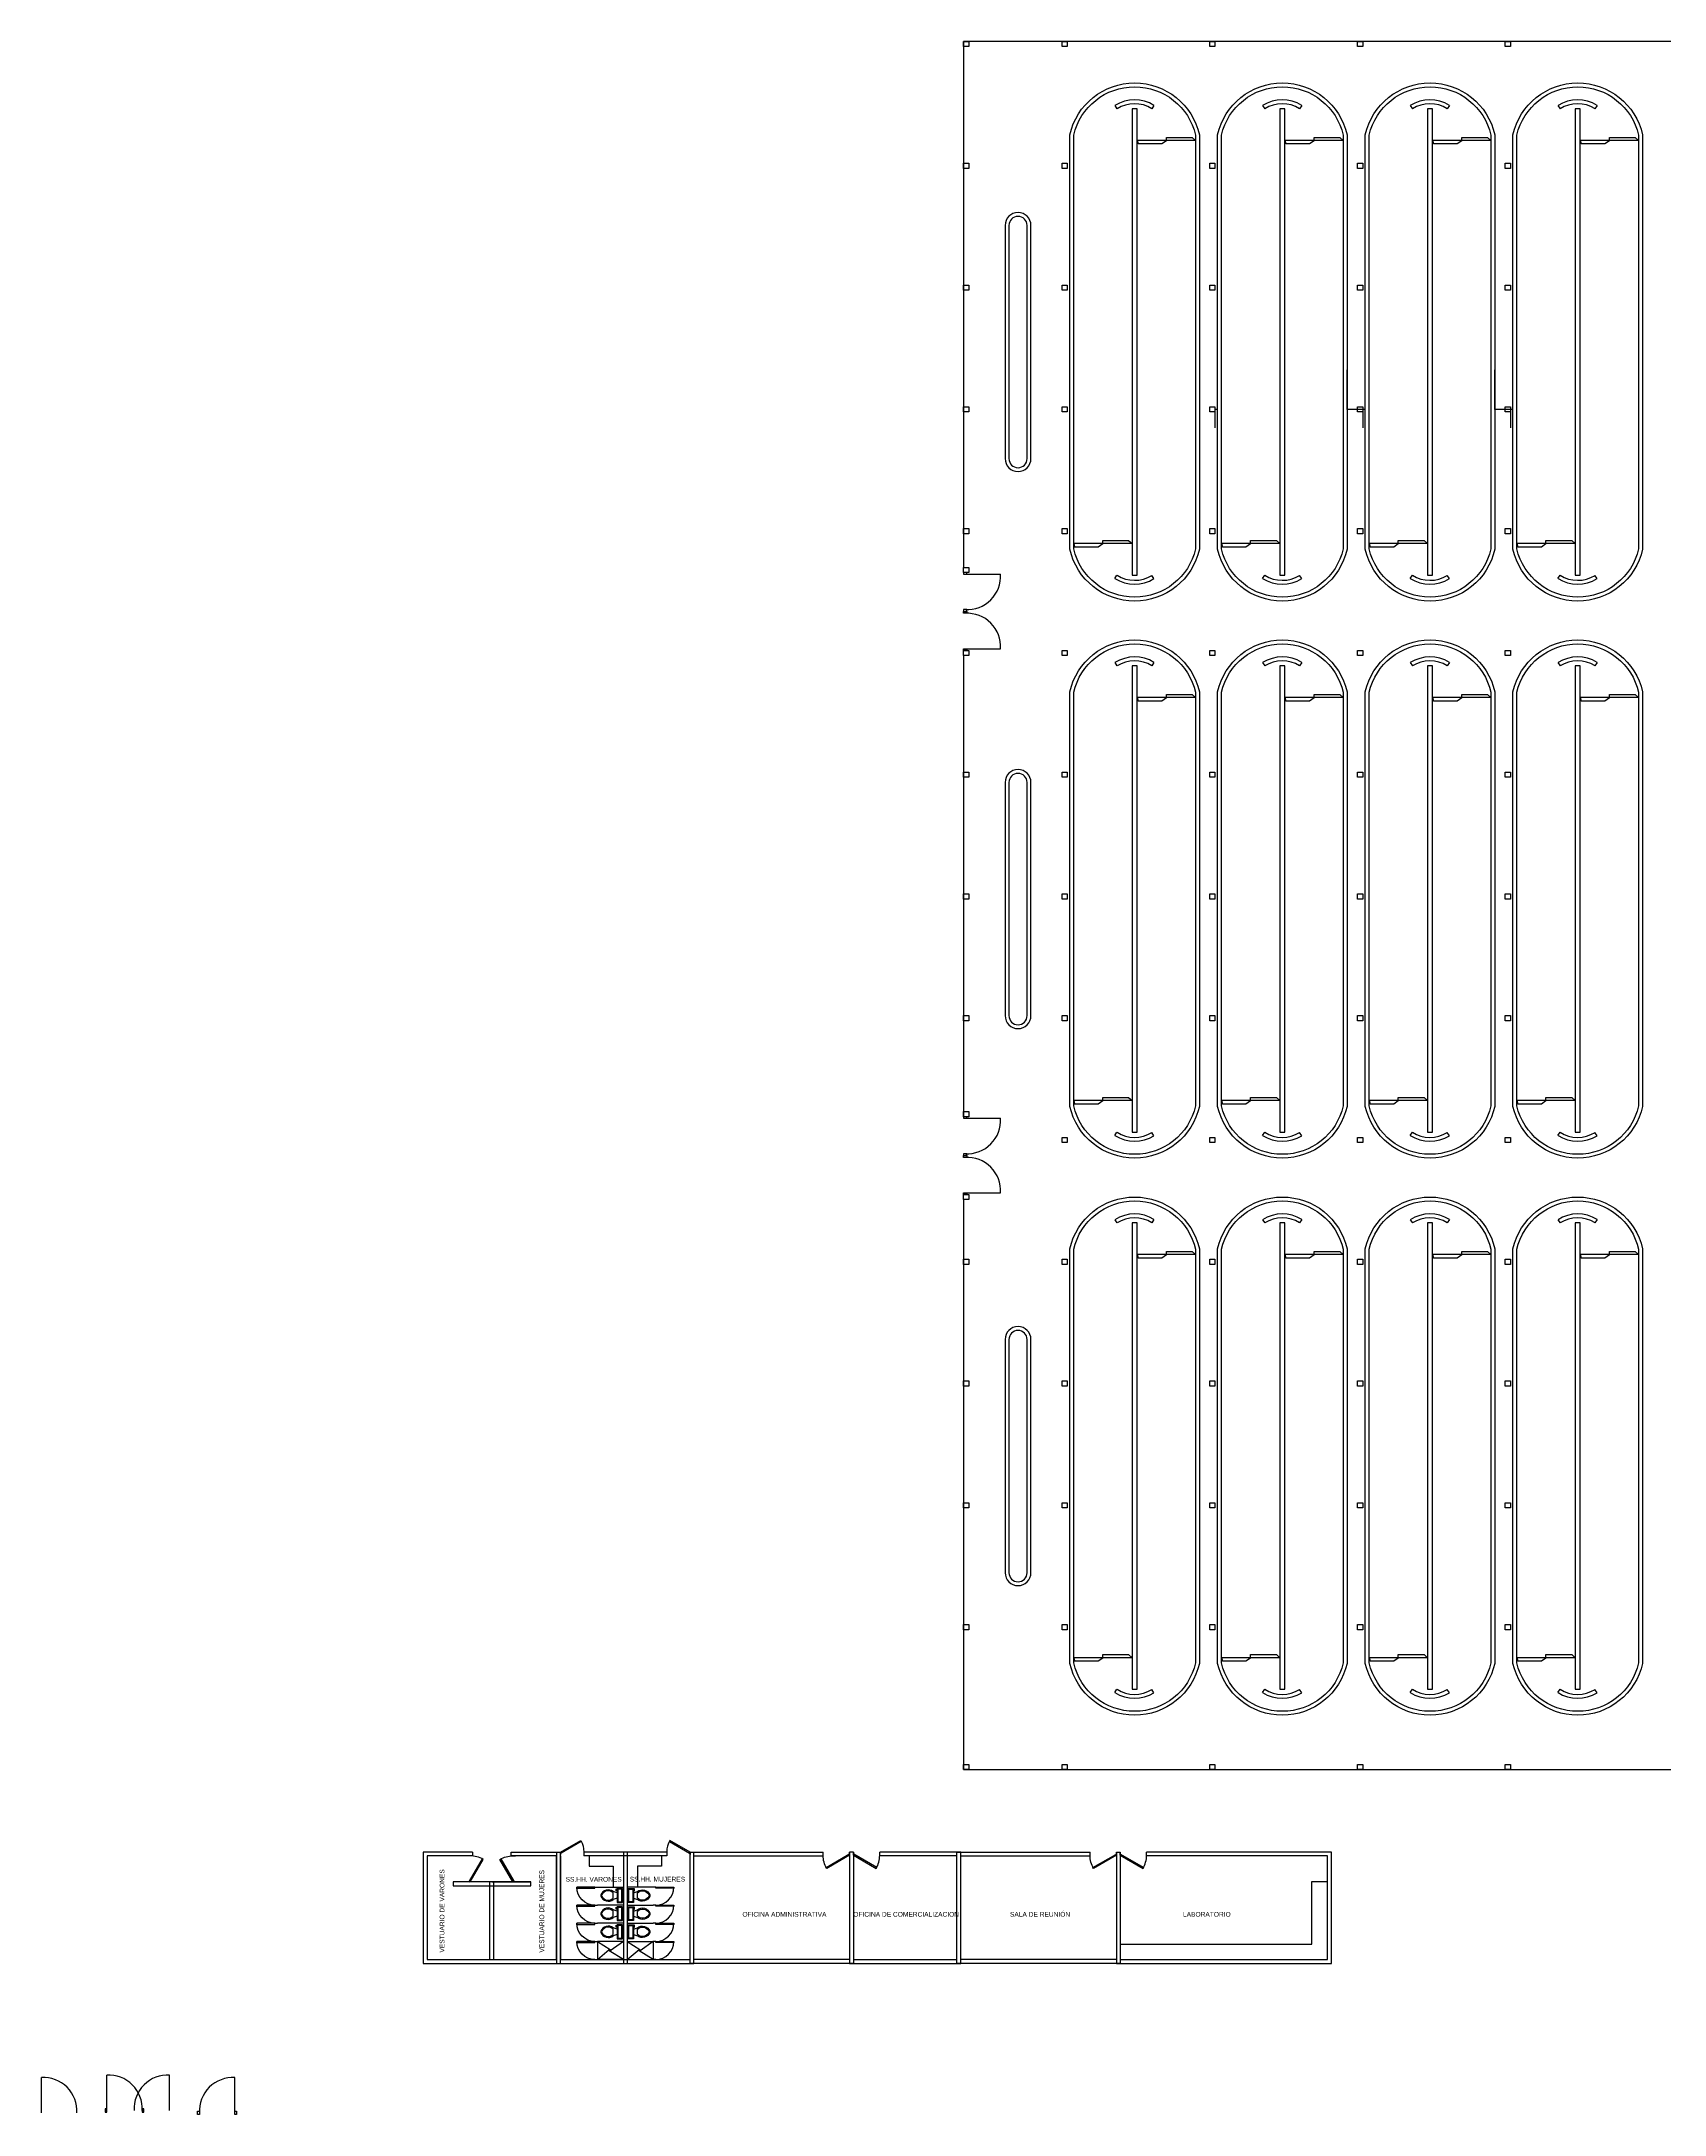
# Model space of a CAD drawing. Header units: metres. Extents: x 717911 to 838331, y 8495011 to 8501478.
# Drawn here: x 837672.6 to 837735.2, y 8496212.2 to 8496292.2 of the extents above; entities that cross this region are included whole.
import ezdxf

# ---------------------------------------------------------------- set-up
doc = ezdxf.new("R2010")
doc.units = ezdxf.units.M
doc.layers.add('ROTULO', color=4, linetype='Continuous')
doc.styles.add('ARIAL', font='arial.ttf')

# ---------------------------------------------------------------- blocks, each defined once
blk = doc.blocks.new('*U1265')
for p, q in [((-8, 4), (-14, 6)), ((-14, -4), (-14, 4)), ((-9.5, 7), (-9.5, 10)), ((-9.5, 10), (-8.5, 10)), ((-8, 7), (-9.5, 7)), ((-8.5, 10), (-8.5, 8)), ((-8.5, 8), (-8, 8)), ((-8, -4), (-14, -6)), ((-6, -9.5), (-2, -9.5))]:
    blk.add_line(p, q)
blk.add_lwpolyline([(-8, -10.5), (0, -10.5), (0, 10.5), (-8, 10.5)], close=True)
for points in [[(-7, 8.5), (-7, -8.5)], [(-2, 9.5), (-6, 9.5)], [(-1, -8.5), (-1, 8.5)]]:
    blk.add_lwpolyline(points)
for centre, radius, start, end in [((-29, -0.1), 4, 164.9681, 195.247), ((-21.6, -3.6), 12.2, 51.5766, 158.079), ((-27.9, -0.1), 4, 155.8394, 204.3757), ((-21.8, -4.2), 11.3, 46.4753, 149.0544), ((-6.1, 8.6), 0.884, 81.9774, 188.2376), ((-1.9, 8.6), 0.884, 351.9774, 98.2376), ((-21.6, 3.5), 12.2, 202.136, 308.6382), ((-21.8, 4.2), 11.3, 211.1605, 313.7396), ((-6.1, -8.6), 0.884, 171.9774, 278.2376), ((-1.9, -8.6), 0.884, 261.9774, 8.2376)]:
    blk.add_arc(centre, radius, start, end)
blk = doc.blocks.new('*U1266')
for p, q in [((0, 0), (0, -100)), ((700, 0), (700, -100))]:
    blk.add_line(p, q)
blk.add_lwpolyline([(0, 0), (0, 700), (43.75, 700), (43.75, 0)], close=True)
blk.add_arc((0, 0), 700, 0, 90)
blk = doc.blocks.new('*U1268')
for p, q in [((0, 0), (0, 100)), ((900, 0), (900, 100))]:
    blk.add_line(p, q)
blk.add_lwpolyline([(0, 0), (779, -450), (801, -412), (22, 38)], close=True)
blk.add_arc((0, 0), 900, 330, 0)
blk = doc.blocks.new('*U1269')
for p, q in [((0, 0), (0, 100)), ((1000, 0), (1000, 100))]:
    blk.add_line(p, q)
blk.add_lwpolyline([(0, 0), (866, -500), (888, -462), (22, 38)], close=True)
blk.add_arc((0, 0), 1000, 330, 0)
blk = doc.blocks.new('*U1270')
for p, q in [((0, 0), (0, 5)), ((40, 0), (40, 5))]:
    blk.add_line(p, q)
blk.add_lwpolyline([(0, 0), (34.6, -20), (35.5, -18.5), (0.9, 1.5)], close=True)
blk.add_arc((0, 0), 40, 330, 0)

msp = doc.modelspace()

# ---------------------------------------------------------------- linework, layer by layer
for p, q in [((837689.208, 8496222.338), (837687.308, 8496222.338)), ((837687.308, 8496222.338), (837687.308, 8496218.038)), ((837689.208, 8496222.188), (837687.458, 8496222.188)), ((837687.458, 8496222.188), (837687.458, 8496218.188)), ((837692.458, 8496222.338), (837692.458, 8496218.038)), ((837692.458, 8496218.188), (837692.458, 8496222.188)), ((837692.608, 8496218.038), (837692.608, 8496222.338)), ((837692.608, 8496222.188), (837692.608, 8496218.188)), ((837696.708, 8496222.338), (837693.508, 8496222.338)), ((837696.708, 8496222.188), (837693.508, 8496222.188)), ((837697.608, 8496218.038), (837697.608, 8496222.338)), ((837697.608, 8496222.338), (837702.742, 8496222.338)), ((837697.608, 8496218.188), (837697.608, 8496222.188)), ((837697.758, 8496218.038), (837697.758, 8496222.338)), ((837697.758, 8496218.188), (837697.758, 8496222.188)), ((837697.758, 8496222.188), (837702.742, 8496222.188)), ((837703.758, 8496222.338), (837703.758, 8496218.038)), ((837703.758, 8496222.188), (837703.758, 8496218.188)), ((837703.908, 8496222.338), (837703.908, 8496218.038)), ((837703.908, 8496222.188), (837703.908, 8496218.188)), ((837708.058, 8496222.338), (837704.924, 8496222.338)), ((837707.908, 8496222.188), (837704.924, 8496222.188)), ((837707.908, 8496218.038), (837707.908, 8496222.338)), ((837707.908, 8496222.338), (837713.042, 8496222.338)), ((837707.908, 8496218.188), (837707.908, 8496222.188)), ((837708.058, 8496218.038), (837708.058, 8496222.338)), ((837708.058, 8496218.188), (837708.058, 8496222.188)), ((837708.058, 8496222.188), (837713.042, 8496222.188)), ((837714.058, 8496222.338), (837714.058, 8496218.038)), ((837714.058, 8496222.188), (837714.058, 8496218.188)), ((837714.208, 8496222.338), (837714.208, 8496218.038)), ((837714.208, 8496222.188), (837714.208, 8496218.188)), ((837722.358, 8496222.338), (837715.224, 8496222.338)), ((837722.208, 8496222.188), (837715.224, 8496222.188)), ((837722.208, 8496218.188), (837722.208, 8496222.188)), ((837722.358, 8496218.038), (837722.358, 8496222.338)), ((837687.458, 8496218.188), (837692.458, 8496218.188)), ((837692.608, 8496218.188), (837697.608, 8496218.188)), ((837703.758, 8496218.188), (837697.758, 8496218.188)), ((837703.908, 8496218.188), (837707.908, 8496218.188)), ((837714.058, 8496218.188), (837708.058, 8496218.188)), ((837714.208, 8496218.188), (837722.208, 8496218.188)), ((837687.308, 8496218.038), (837692.608, 8496218.038)), ((837692.458, 8496218.038), (837697.758, 8496218.038)), ((837703.908, 8496218.038), (837697.608, 8496218.038)), ((837703.758, 8496218.038), (837708.058, 8496218.038)), ((837714.208, 8496218.038), (837707.908, 8496218.038)), ((837714.058, 8496218.038), (837722.358, 8496218.038))]:
    msp.add_line(p, q)
for points in [[(837708.364, 8496292.219), (837708.364, 8496292.019), (837708.164, 8496292.019), (837708.164, 8496292.219), (837708.364, 8496292.219)], [(837708.164, 8496247.519), (837708.164, 8496225.519), (837779.064, 8496225.519), (837779.064, 8496292.219), (837708.164, 8496292.219), (837708.164, 8496271.919)], [(837712.164, 8496292.219), (837712.164, 8496292.019), (837711.964, 8496292.019), (837711.964, 8496292.219), (837712.164, 8496292.219)], [(837717.864, 8496292.219), (837717.864, 8496292.019), (837717.664, 8496292.019), (837717.664, 8496292.219), (837717.864, 8496292.219)], [(837723.564, 8496292.219), (837723.564, 8496292.019), (837723.364, 8496292.019), (837723.364, 8496292.219), (837723.564, 8496292.219)], [(837729.264, 8496292.219), (837729.264, 8496292.019), (837729.064, 8496292.019), (837729.064, 8496292.219), (837729.264, 8496292.219)], [(837714.002, 8496289.745), (837714.083, 8496289.619)], [(837714.664, 8496280.619), (837714.664, 8496271.619), (837714.864, 8496271.619), (837714.864, 8496289.619), (837714.664, 8496289.619), (837714.664, 8496280.619)], [(837715.51, 8496289.753), (837715.43, 8496289.625)], [(837719.702, 8496289.745), (837719.783, 8496289.619)], [(837720.364, 8496280.619), (837720.364, 8496271.619), (837720.564, 8496271.619), (837720.564, 8496289.619), (837720.364, 8496289.619), (837720.364, 8496280.619)], [(837721.21, 8496289.753), (837721.13, 8496289.625)], [(837725.402, 8496289.745), (837725.483, 8496289.619)], [(837726.064, 8496280.619), (837726.064, 8496271.619), (837726.264, 8496271.619), (837726.264, 8496289.619), (837726.064, 8496289.619), (837726.064, 8496280.619)], [(837726.91, 8496289.753), (837726.83, 8496289.625)], [(837731.102, 8496289.745), (837731.183, 8496289.619)], [(837731.764, 8496280.619), (837731.764, 8496271.619), (837731.964, 8496271.619), (837731.964, 8496289.619), (837731.764, 8496289.619), (837731.764, 8496280.619)], [(837732.61, 8496289.753), (837732.53, 8496289.625)], [(837717.114, 8496288.396), (837714.864, 8496288.396), (837714.899, 8496288.275), (837715.811, 8496288.275), (837715.989, 8496288.396), (837715.989, 8496288.517), (837716.983, 8496288.517), (837717.114, 8496288.396)], [(837722.814, 8496288.396), (837720.564, 8496288.396), (837720.599, 8496288.275), (837721.511, 8496288.275), (837721.689, 8496288.396), (837721.689, 8496288.517), (837722.683, 8496288.517), (837722.814, 8496288.396)], [(837728.514, 8496288.396), (837726.264, 8496288.396), (837726.299, 8496288.275), (837727.211, 8496288.275), (837727.389, 8496288.396), (837727.389, 8496288.517), (837728.383, 8496288.517), (837728.514, 8496288.396)], [(837734.214, 8496288.396), (837731.964, 8496288.396), (837731.999, 8496288.275), (837732.911, 8496288.275), (837733.089, 8496288.396), (837733.089, 8496288.517), (837734.083, 8496288.517), (837734.214, 8496288.396)], [(837708.364, 8496287.519), (837708.364, 8496287.319), (837708.164, 8496287.319), (837708.164, 8496287.519), (837708.364, 8496287.519)], [(837712.164, 8496287.519), (837712.164, 8496287.319), (837711.964, 8496287.319), (837711.964, 8496287.519), (837712.164, 8496287.519)], [(837717.864, 8496287.519), (837717.864, 8496287.319), (837717.664, 8496287.319), (837717.664, 8496287.519), (837717.864, 8496287.519)], [(837723.564, 8496287.519), (837723.564, 8496287.319), (837723.364, 8496287.319), (837723.364, 8496287.519), (837723.564, 8496287.519)], [(837729.264, 8496287.519), (837729.264, 8496287.319), (837729.064, 8496287.319), (837729.064, 8496287.519), (837729.264, 8496287.519)], [(837708.364, 8496282.819), (837708.364, 8496282.619), (837708.164, 8496282.619), (837708.164, 8496282.819), (837708.364, 8496282.819)], [(837712.164, 8496282.819), (837712.164, 8496282.619), (837711.964, 8496282.619), (837711.964, 8496282.819), (837712.164, 8496282.819)], [(837717.864, 8496282.819), (837717.864, 8496282.619), (837717.664, 8496282.619), (837717.664, 8496282.819), (837717.864, 8496282.819)], [(837723.564, 8496282.819), (837723.564, 8496282.619), (837723.364, 8496282.619), (837723.364, 8496282.819), (837723.564, 8496282.819)], [(837729.264, 8496282.819), (837729.264, 8496282.619), (837729.064, 8496282.619), (837729.064, 8496282.819), (837729.264, 8496282.819)], [(837723.664, 8496278.019), (837722.964, 8496278.019), (837722.964, 8496279.549)], [(837729.364, 8496278.019), (837728.664, 8496278.019), (837728.664, 8496279.549)], [(837708.364, 8496278.119), (837708.364, 8496277.919), (837708.164, 8496277.919), (837708.164, 8496278.119), (837708.364, 8496278.119)], [(837712.164, 8496278.119), (837712.164, 8496277.919), (837711.964, 8496277.919), (837711.964, 8496278.119), (837712.164, 8496278.119)], [(837717.864, 8496278.119), (837717.864, 8496277.919), (837717.664, 8496277.919), (837717.664, 8496278.119), (837717.864, 8496278.119)], [(837723.564, 8496278.119), (837723.564, 8496277.919), (837723.364, 8496277.919), (837723.364, 8496278.119), (837723.564, 8496278.119)], [(837729.264, 8496278.119), (837729.264, 8496277.919), (837729.064, 8496277.919), (837729.064, 8496278.119), (837729.264, 8496278.119)], [(837717.964, 8496278.019), (837717.864, 8496278.019), (837717.864, 8496277.302)], [(837723.664, 8496278.019), (837723.564, 8496278.019), (837723.564, 8496277.302)], [(837729.364, 8496278.019), (837729.264, 8496278.019), (837729.264, 8496277.302)], [(837708.364, 8496273.419), (837708.364, 8496273.219), (837708.164, 8496273.219), (837708.164, 8496273.419), (837708.364, 8496273.419)], [(837712.164, 8496273.419), (837712.164, 8496273.219), (837711.964, 8496273.219), (837711.964, 8496273.419), (837712.164, 8496273.419)], [(837717.864, 8496273.419), (837717.864, 8496273.219), (837717.664, 8496273.219), (837717.664, 8496273.419), (837717.864, 8496273.419)], [(837723.564, 8496273.419), (837723.564, 8496273.219), (837723.364, 8496273.219), (837723.364, 8496273.419), (837723.564, 8496273.419)], [(837729.264, 8496273.419), (837729.264, 8496273.219), (837729.064, 8496273.219), (837729.064, 8496273.419), (837729.264, 8496273.419)], [(837714.664, 8496272.839), (837712.414, 8496272.839), (837712.449, 8496272.719), (837713.361, 8496272.719), (837713.539, 8496272.839), (837713.539, 8496272.96), (837714.533, 8496272.96), (837714.664, 8496272.839)], [(837720.364, 8496272.839), (837718.114, 8496272.839), (837718.149, 8496272.719), (837719.061, 8496272.719), (837719.239, 8496272.839), (837719.239, 8496272.96), (837720.233, 8496272.96), (837720.364, 8496272.839)], [(837726.064, 8496272.839), (837723.814, 8496272.839), (837723.849, 8496272.719), (837724.761, 8496272.719), (837724.939, 8496272.839), (837724.939, 8496272.96), (837725.933, 8496272.96), (837726.064, 8496272.839)], [(837731.764, 8496272.839), (837729.514, 8496272.839), (837729.549, 8496272.719), (837730.461, 8496272.719), (837730.639, 8496272.839), (837730.639, 8496272.96), (837731.633, 8496272.96), (837731.764, 8496272.839)], [(837708.364, 8496271.919), (837708.364, 8496271.719), (837708.164, 8496271.719), (837708.164, 8496271.919), (837708.364, 8496271.919)], [(837708.288, 8496271.719), (837708.164, 8496271.719), (837708.164, 8496271.657), (837708.288, 8496271.657), (837708.288, 8496271.719)], [(837708.226, 8496271.657), (837709.593, 8496271.657)], [(837714.002, 8496271.494), (837714.083, 8496271.62)], [(837715.51, 8496271.486), (837715.43, 8496271.614)], [(837719.702, 8496271.494), (837719.783, 8496271.62)], [(837721.21, 8496271.486), (837721.13, 8496271.614)], [(837725.402, 8496271.494), (837725.483, 8496271.62)], [(837726.91, 8496271.486), (837726.83, 8496271.614)], [(837731.102, 8496271.494), (837731.183, 8496271.62)], [(837732.61, 8496271.486), (837732.53, 8496271.614)], [(837708.288, 8496270.29), (837708.164, 8496270.29), (837708.164, 8496270.219), (837708.288, 8496270.219), (837708.288, 8496270.29)], [(837708.288, 8496270.149), (837708.164, 8496270.149), (837708.164, 8496270.219), (837708.288, 8496270.219), (837708.288, 8496270.149)], [(837708.288, 8496268.719), (837708.164, 8496268.719), (837708.164, 8496268.782), (837708.288, 8496268.782), (837708.288, 8496268.719)], [(837708.364, 8496268.719), (837708.364, 8496268.519), (837708.164, 8496268.519), (837708.164, 8496268.719), (837708.364, 8496268.719)], [(837708.164, 8496268.519), (837708.164, 8496250.719)], [(837708.226, 8496268.782), (837709.593, 8496268.782)], [(837712.164, 8496268.719), (837712.164, 8496268.519), (837711.964, 8496268.519), (837711.964, 8496268.719), (837712.164, 8496268.719)], [(837717.864, 8496268.719), (837717.864, 8496268.519), (837717.664, 8496268.519), (837717.664, 8496268.719), (837717.864, 8496268.719)], [(837723.564, 8496268.719), (837723.564, 8496268.519), (837723.364, 8496268.519), (837723.364, 8496268.719), (837723.564, 8496268.719)], [(837729.264, 8496268.719), (837729.264, 8496268.519), (837729.064, 8496268.519), (837729.064, 8496268.719), (837729.264, 8496268.719)], [(837714.002, 8496268.245), (837714.083, 8496268.119)], [(837714.664, 8496259.119), (837714.664, 8496250.119), (837714.864, 8496250.119), (837714.864, 8496268.119), (837714.664, 8496268.119), (837714.664, 8496259.119)], [(837715.51, 8496268.253), (837715.43, 8496268.125)], [(837719.702, 8496268.245), (837719.783, 8496268.119)], [(837720.364, 8496259.119), (837720.364, 8496250.119), (837720.564, 8496250.119), (837720.564, 8496268.119), (837720.364, 8496268.119), (837720.364, 8496259.119)], [(837721.21, 8496268.253), (837721.13, 8496268.125)], [(837725.402, 8496268.245), (837725.483, 8496268.119)], [(837726.064, 8496259.119), (837726.064, 8496250.119), (837726.264, 8496250.119), (837726.264, 8496268.119), (837726.064, 8496268.119), (837726.064, 8496259.119)], [(837726.91, 8496268.253), (837726.83, 8496268.125)], [(837731.102, 8496268.245), (837731.183, 8496268.119)], [(837731.764, 8496259.119), (837731.764, 8496250.119), (837731.964, 8496250.119), (837731.964, 8496268.119), (837731.764, 8496268.119), (837731.764, 8496259.119)], [(837732.61, 8496268.253), (837732.53, 8496268.125)], [(837717.114, 8496266.896), (837714.864, 8496266.896), (837714.899, 8496266.775), (837715.811, 8496266.775), (837715.989, 8496266.896), (837715.989, 8496267.017), (837716.983, 8496267.017), (837717.114, 8496266.896)], [(837722.814, 8496266.896), (837720.564, 8496266.896), (837720.599, 8496266.775), (837721.511, 8496266.775), (837721.689, 8496266.896), (837721.689, 8496267.017), (837722.683, 8496267.017), (837722.814, 8496266.896)], [(837728.514, 8496266.896), (837726.264, 8496266.896), (837726.299, 8496266.775), (837727.211, 8496266.775), (837727.389, 8496266.896), (837727.389, 8496267.017), (837728.383, 8496267.017), (837728.514, 8496266.896)], [(837734.214, 8496266.896), (837731.964, 8496266.896), (837731.999, 8496266.775), (837732.911, 8496266.775), (837733.089, 8496266.896), (837733.089, 8496267.017), (837734.083, 8496267.017), (837734.214, 8496266.896)], [(837708.364, 8496264.019), (837708.364, 8496263.819), (837708.164, 8496263.819), (837708.164, 8496264.019), (837708.364, 8496264.019)], [(837712.164, 8496264.019), (837712.164, 8496263.819), (837711.964, 8496263.819), (837711.964, 8496264.019), (837712.164, 8496264.019)], [(837717.864, 8496264.019), (837717.864, 8496263.819), (837717.664, 8496263.819), (837717.664, 8496264.019), (837717.864, 8496264.019)], [(837723.564, 8496264.019), (837723.564, 8496263.819), (837723.364, 8496263.819), (837723.364, 8496264.019), (837723.564, 8496264.019)], [(837729.264, 8496264.019), (837729.264, 8496263.819), (837729.064, 8496263.819), (837729.064, 8496264.019), (837729.264, 8496264.019)], [(837708.364, 8496259.319), (837708.364, 8496259.119), (837708.164, 8496259.119), (837708.164, 8496259.319), (837708.364, 8496259.319)], [(837712.164, 8496259.319), (837712.164, 8496259.119), (837711.964, 8496259.119), (837711.964, 8496259.319), (837712.164, 8496259.319)], [(837717.864, 8496259.319), (837717.864, 8496259.119), (837717.664, 8496259.119), (837717.664, 8496259.319), (837717.864, 8496259.319)], [(837723.564, 8496259.319), (837723.564, 8496259.119), (837723.364, 8496259.119), (837723.364, 8496259.319), (837723.564, 8496259.319)], [(837729.264, 8496259.319), (837729.264, 8496259.119), (837729.064, 8496259.119), (837729.064, 8496259.319), (837729.264, 8496259.319)], [(837708.364, 8496254.619), (837708.364, 8496254.419), (837708.164, 8496254.419), (837708.164, 8496254.619), (837708.364, 8496254.619)], [(837712.164, 8496254.619), (837712.164, 8496254.419), (837711.964, 8496254.419), (837711.964, 8496254.619), (837712.164, 8496254.619)], [(837717.864, 8496254.619), (837717.864, 8496254.419), (837717.664, 8496254.419), (837717.664, 8496254.619), (837717.864, 8496254.619)], [(837723.564, 8496254.619), (837723.564, 8496254.419), (837723.364, 8496254.419), (837723.364, 8496254.619), (837723.564, 8496254.619)], [(837729.264, 8496254.619), (837729.264, 8496254.419), (837729.064, 8496254.419), (837729.064, 8496254.619), (837729.264, 8496254.619)], [(837708.364, 8496250.919), (837708.364, 8496250.719), (837708.164, 8496250.719), (837708.164, 8496250.919), (837708.364, 8496250.919)], [(837714.664, 8496251.339), (837712.414, 8496251.339), (837712.449, 8496251.219), (837713.361, 8496251.219), (837713.539, 8496251.339), (837713.539, 8496251.46), (837714.533, 8496251.46), (837714.664, 8496251.339)], [(837720.364, 8496251.339), (837718.114, 8496251.339), (837718.149, 8496251.219), (837719.061, 8496251.219), (837719.239, 8496251.339), (837719.239, 8496251.46), (837720.233, 8496251.46), (837720.364, 8496251.339)], [(837726.064, 8496251.339), (837723.814, 8496251.339), (837723.849, 8496251.219), (837724.761, 8496251.219), (837724.939, 8496251.339), (837724.939, 8496251.46), (837725.933, 8496251.46), (837726.064, 8496251.339)], [(837731.764, 8496251.339), (837729.514, 8496251.339), (837729.549, 8496251.219), (837730.461, 8496251.219), (837730.639, 8496251.339), (837730.639, 8496251.46), (837731.633, 8496251.46), (837731.764, 8496251.339)], [(837708.288, 8496250.719), (837708.164, 8496250.719), (837708.164, 8496250.657), (837708.288, 8496250.657), (837708.288, 8496250.719)], [(837708.226, 8496250.657), (837709.593, 8496250.657)], [(837714.002, 8496249.994), (837714.083, 8496250.12)], [(837715.51, 8496249.986), (837715.43, 8496250.114)], [(837719.702, 8496249.994), (837719.783, 8496250.12)], [(837721.21, 8496249.986), (837721.13, 8496250.114)], [(837725.402, 8496249.994), (837725.483, 8496250.12)], [(837726.91, 8496249.986), (837726.83, 8496250.114)], [(837731.102, 8496249.994), (837731.183, 8496250.12)], [(837732.61, 8496249.986), (837732.53, 8496250.114)], [(837708.288, 8496249.29), (837708.164, 8496249.29), (837708.164, 8496249.219), (837708.288, 8496249.219), (837708.288, 8496249.29)], [(837712.164, 8496249.919), (837712.164, 8496249.719), (837711.964, 8496249.719), (837711.964, 8496249.919), (837712.164, 8496249.919)], [(837717.864, 8496249.919), (837717.864, 8496249.719), (837717.664, 8496249.719), (837717.664, 8496249.919), (837717.864, 8496249.919)], [(837723.564, 8496249.919), (837723.564, 8496249.719), (837723.364, 8496249.719), (837723.364, 8496249.919), (837723.564, 8496249.919)], [(837729.264, 8496249.919), (837729.264, 8496249.719), (837729.064, 8496249.719), (837729.064, 8496249.919), (837729.264, 8496249.919)], [(837708.288, 8496249.149), (837708.164, 8496249.149), (837708.164, 8496249.219), (837708.288, 8496249.219), (837708.288, 8496249.149)], [(837708.288, 8496247.719), (837708.164, 8496247.719), (837708.164, 8496247.782), (837708.288, 8496247.782), (837708.288, 8496247.719)], [(837708.364, 8496247.719), (837708.364, 8496247.519), (837708.164, 8496247.519), (837708.164, 8496247.719), (837708.364, 8496247.719)], [(837708.226, 8496247.782), (837709.593, 8496247.782)], [(837714.002, 8496246.745), (837714.083, 8496246.619)], [(837714.664, 8496237.619), (837714.664, 8496228.619), (837714.864, 8496228.619), (837714.864, 8496246.619), (837714.664, 8496246.619), (837714.664, 8496237.619)], [(837715.51, 8496246.753), (837715.43, 8496246.625)], [(837719.702, 8496246.745), (837719.783, 8496246.619)], [(837720.364, 8496237.619), (837720.364, 8496228.619), (837720.564, 8496228.619), (837720.564, 8496246.619), (837720.364, 8496246.619), (837720.364, 8496237.619)], [(837721.21, 8496246.753), (837721.13, 8496246.625)], [(837725.402, 8496246.745), (837725.483, 8496246.619)], [(837726.064, 8496237.619), (837726.064, 8496228.619), (837726.264, 8496228.619), (837726.264, 8496246.619), (837726.064, 8496246.619), (837726.064, 8496237.619)], [(837726.91, 8496246.753), (837726.83, 8496246.625)], [(837731.102, 8496246.745), (837731.183, 8496246.619)], [(837731.764, 8496237.619), (837731.764, 8496228.619), (837731.964, 8496228.619), (837731.964, 8496246.619), (837731.764, 8496246.619), (837731.764, 8496237.619)], [(837732.61, 8496246.753), (837732.53, 8496246.625)], [(837717.114, 8496245.396), (837714.864, 8496245.396), (837714.899, 8496245.275), (837715.811, 8496245.275), (837715.989, 8496245.396), (837715.989, 8496245.517), (837716.983, 8496245.517), (837717.114, 8496245.396)], [(837722.814, 8496245.396), (837720.564, 8496245.396), (837720.599, 8496245.275), (837721.511, 8496245.275), (837721.689, 8496245.396), (837721.689, 8496245.517), (837722.683, 8496245.517), (837722.814, 8496245.396)], [(837728.514, 8496245.396), (837726.264, 8496245.396), (837726.299, 8496245.275), (837727.211, 8496245.275), (837727.389, 8496245.396), (837727.389, 8496245.517), (837728.383, 8496245.517), (837728.514, 8496245.396)], [(837734.214, 8496245.396), (837731.964, 8496245.396), (837731.999, 8496245.275), (837732.911, 8496245.275), (837733.089, 8496245.396), (837733.089, 8496245.517), (837734.083, 8496245.517), (837734.214, 8496245.396)], [(837708.364, 8496245.219), (837708.364, 8496245.019), (837708.164, 8496245.019), (837708.164, 8496245.219), (837708.364, 8496245.219)], [(837712.164, 8496245.219), (837712.164, 8496245.019), (837711.964, 8496245.019), (837711.964, 8496245.219), (837712.164, 8496245.219)], [(837717.864, 8496245.219), (837717.864, 8496245.019), (837717.664, 8496245.019), (837717.664, 8496245.219), (837717.864, 8496245.219)], [(837723.564, 8496245.219), (837723.564, 8496245.019), (837723.364, 8496245.019), (837723.364, 8496245.219), (837723.564, 8496245.219)], [(837729.264, 8496245.219), (837729.264, 8496245.019), (837729.064, 8496245.019), (837729.064, 8496245.219), (837729.264, 8496245.219)], [(837708.364, 8496240.519), (837708.364, 8496240.319), (837708.164, 8496240.319), (837708.164, 8496240.519), (837708.364, 8496240.519)], [(837712.164, 8496240.519), (837712.164, 8496240.319), (837711.964, 8496240.319), (837711.964, 8496240.519), (837712.164, 8496240.519)], [(837717.864, 8496240.519), (837717.864, 8496240.319), (837717.664, 8496240.319), (837717.664, 8496240.519), (837717.864, 8496240.519)], [(837723.564, 8496240.519), (837723.564, 8496240.319), (837723.364, 8496240.319), (837723.364, 8496240.519), (837723.564, 8496240.519)], [(837729.264, 8496240.519), (837729.264, 8496240.319), (837729.064, 8496240.319), (837729.064, 8496240.519), (837729.264, 8496240.519)], [(837708.364, 8496235.819), (837708.364, 8496235.619), (837708.164, 8496235.619), (837708.164, 8496235.819), (837708.364, 8496235.819)], [(837712.164, 8496235.819), (837712.164, 8496235.619), (837711.964, 8496235.619), (837711.964, 8496235.819), (837712.164, 8496235.819)], [(837717.864, 8496235.819), (837717.864, 8496235.619), (837717.664, 8496235.619), (837717.664, 8496235.819), (837717.864, 8496235.819)], [(837723.564, 8496235.819), (837723.564, 8496235.619), (837723.364, 8496235.619), (837723.364, 8496235.819), (837723.564, 8496235.819)], [(837729.264, 8496235.819), (837729.264, 8496235.619), (837729.064, 8496235.619), (837729.064, 8496235.819), (837729.264, 8496235.819)], [(837708.364, 8496231.119), (837708.364, 8496230.919), (837708.164, 8496230.919), (837708.164, 8496231.119), (837708.364, 8496231.119)], [(837712.164, 8496231.119), (837712.164, 8496230.919), (837711.964, 8496230.919), (837711.964, 8496231.119), (837712.164, 8496231.119)], [(837717.864, 8496231.119), (837717.864, 8496230.919), (837717.664, 8496230.919), (837717.664, 8496231.119), (837717.864, 8496231.119)], [(837723.564, 8496231.119), (837723.564, 8496230.919), (837723.364, 8496230.919), (837723.364, 8496231.119), (837723.564, 8496231.119)], [(837729.264, 8496231.119), (837729.264, 8496230.919), (837729.064, 8496230.919), (837729.064, 8496231.119), (837729.264, 8496231.119)], [(837714.664, 8496229.839), (837712.414, 8496229.839), (837712.449, 8496229.719), (837713.361, 8496229.719), (837713.539, 8496229.839), (837713.539, 8496229.96), (837714.533, 8496229.96), (837714.664, 8496229.839)], [(837720.364, 8496229.839), (837718.114, 8496229.839), (837718.149, 8496229.719), (837719.061, 8496229.719), (837719.239, 8496229.839), (837719.239, 8496229.96), (837720.233, 8496229.96), (837720.364, 8496229.839)], [(837726.064, 8496229.839), (837723.814, 8496229.839), (837723.849, 8496229.719), (837724.761, 8496229.719), (837724.939, 8496229.839), (837724.939, 8496229.96), (837725.933, 8496229.96), (837726.064, 8496229.839)], [(837731.764, 8496229.839), (837729.514, 8496229.839), (837729.549, 8496229.719), (837730.461, 8496229.719), (837730.639, 8496229.839), (837730.639, 8496229.96), (837731.633, 8496229.96), (837731.764, 8496229.839)], [(837714.002, 8496228.494), (837714.083, 8496228.62)], [(837715.51, 8496228.486), (837715.43, 8496228.614)], [(837719.702, 8496228.494), (837719.783, 8496228.62)], [(837721.21, 8496228.486), (837721.13, 8496228.614)], [(837725.402, 8496228.494), (837725.483, 8496228.62)], [(837726.91, 8496228.486), (837726.83, 8496228.614)], [(837731.102, 8496228.494), (837731.183, 8496228.62)], [(837732.61, 8496228.486), (837732.53, 8496228.614)], [(837708.364, 8496225.719), (837708.364, 8496225.519), (837708.164, 8496225.519), (837708.164, 8496225.719), (837708.364, 8496225.719)], [(837712.164, 8496225.719), (837712.164, 8496225.519), (837711.964, 8496225.519), (837711.964, 8496225.719), (837712.164, 8496225.719)], [(837717.864, 8496225.719), (837717.864, 8496225.519), (837717.664, 8496225.519), (837717.664, 8496225.719), (837717.864, 8496225.719)], [(837723.564, 8496225.719), (837723.564, 8496225.519), (837723.364, 8496225.519), (837723.364, 8496225.719), (837723.564, 8496225.719)], [(837729.264, 8496225.719), (837729.264, 8496225.519), (837729.064, 8496225.519), (837729.064, 8496225.719), (837729.264, 8496225.719)], [(837689.208, 8496222.338), (837689.208, 8496222.188)], [(837690.708, 8496222.338), (837692.458, 8496222.338), (837692.458, 8496222.188), (837690.708, 8496222.188), (837690.708, 8496222.338)], [(837692.458, 8496222.338), (837692.608, 8496222.338)], [(837693.508, 8496222.338), (837693.508, 8496222.188)], [(837693.714, 8496222.188), (837693.714, 8496221.788), (837694.633, 8496221.788), (837694.633, 8496220.988), (837695.033, 8496220.988)], [(837695.033, 8496222.338), (837695.033, 8496218.038)], [(837695.183, 8496222.338), (837695.183, 8496218.038)], [(837696.502, 8496222.188), (837696.502, 8496221.788), (837695.583, 8496221.788), (837695.583, 8496220.988), (837695.183, 8496220.988)], [(837696.708, 8496222.338), (837696.708, 8496222.188)], [(837702.742, 8496222.188), (837702.742, 8496222.338)], [(837703.908, 8496222.338), (837703.758, 8496222.338)], [(837704.924, 8496222.188), (837704.924, 8496222.338)], [(837713.042, 8496222.188), (837713.042, 8496222.338)], [(837714.058, 8496222.338), (837714.208, 8496222.338)], [(837715.224, 8496222.188), (837715.224, 8496222.338)], [(837689.958, 8496221.188), (837691.458, 8496221.188), (837689.958, 8496221.188), (837688.458, 8496221.188), (837688.458, 8496221.038), (837691.458, 8496221.038), (837691.458, 8496221.188)], [(837689.883, 8496218.188), (837689.883, 8496221.188)], [(837690.033, 8496218.188), (837690.033, 8496221.188)], [(837694.033, 8496220.988), (837695.033, 8496220.988)], [(837696.183, 8496220.988), (837695.183, 8496220.988)], [(837714.208, 8496218.788), (837721.608, 8496218.788), (837721.608, 8496221.2), (837722.208, 8496221.2)], [(837695.033, 8496220.288), (837695.033, 8496220.288), (837694.033, 8496220.288)], [(837695.183, 8496220.288), (837695.183, 8496220.288), (837696.183, 8496220.288)], [(837695.033, 8496219.588), (837695.033, 8496219.588), (837694.033, 8496219.588)], [(837695.033, 8496218.888), (837695.033, 8496218.888), (837694.033, 8496218.888)], [(837694.033, 8496218.888), (837694.033, 8496218.188)], [(837694.033, 8496218.888), (837694.524, 8496218.577)], [(837695.033, 8496218.888), (837694.525, 8496218.526)], [(837695.183, 8496219.588), (837695.183, 8496219.588), (837696.183, 8496219.588)], [(837695.183, 8496218.888), (837695.183, 8496218.888), (837696.183, 8496218.888)], [(837695.183, 8496218.888), (837695.674, 8496218.577)], [(837696.183, 8496218.888), (837695.675, 8496218.526)], [(837696.183, 8496218.888), (837696.183, 8496218.188)], [(837694.033, 8496218.188), (837694.488, 8496218.575)], [(837695.033, 8496218.188), (837695.033, 8496218.188), (837694.033, 8496218.188)], [(837695.033, 8496218.188), (837694.491, 8496218.525)], [(837695.183, 8496218.188), (837695.638, 8496218.575)], [(837695.183, 8496218.188), (837695.183, 8496218.188), (837696.183, 8496218.188)], [(837696.183, 8496218.188), (837695.641, 8496218.525)], [(837672.576, 8496212.269), (837672.576, 8496213.636)], [(837675.094, 8496212.364), (837675.094, 8496213.731)], [(837677.522, 8496212.364), (837677.522, 8496213.731)], [(837680.04, 8496212.269), (837680.04, 8496213.636)], [(837675.031, 8496212.427), (837675.031, 8496212.302), (837675.094, 8496212.302), (837675.094, 8496212.427), (837675.031, 8496212.427)], [(837676.461, 8496212.427), (837676.461, 8496212.302), (837676.531, 8496212.302), (837676.531, 8496212.427), (837676.461, 8496212.427)], [(837678.673, 8496212.331), (837678.673, 8496212.207), (837678.602, 8496212.207), (837678.602, 8496212.331), (837678.673, 8496212.331)], [(837680.102, 8496212.331), (837680.102, 8496212.207), (837680.04, 8496212.207), (837680.04, 8496212.331), (837680.102, 8496212.331)]]:
    msp.add_lwpolyline(points)
for points in [[(837717.264, 8496280.619), (837717.264, 8496272.619, -0.8), (837712.264, 8496272.619), (837712.264, 8496280.619), (837712.264, 8496288.619, -0.8), (837717.264, 8496288.619), (837717.264, 8496280.619)], [(837722.964, 8496280.619), (837722.964, 8496272.619, -0.8), (837717.964, 8496272.619), (837717.964, 8496280.619), (837717.964, 8496288.619, -0.8), (837722.964, 8496288.619), (837722.964, 8496280.619)], [(837728.664, 8496280.619), (837728.664, 8496272.619, -0.8), (837723.664, 8496272.619), (837723.664, 8496280.619), (837723.664, 8496288.619, -0.8), (837728.664, 8496288.619), (837728.664, 8496280.619)], [(837734.364, 8496280.619), (837734.364, 8496272.619, -0.8), (837729.364, 8496272.619), (837729.364, 8496280.619), (837729.364, 8496288.619, -0.8), (837734.364, 8496288.619), (837734.364, 8496280.619)], [(837709.764, 8496280.619), (837709.764, 8496276.119, 1), (837710.764, 8496276.119), (837710.764, 8496280.619), (837710.764, 8496285.119, 1), (837709.764, 8496285.119), (837709.764, 8496280.619)], [(837717.264, 8496259.119), (837717.264, 8496251.119, -0.8), (837712.264, 8496251.119), (837712.264, 8496259.119), (837712.264, 8496267.119, -0.8), (837717.264, 8496267.119), (837717.264, 8496259.119)], [(837722.964, 8496259.119), (837722.964, 8496251.119, -0.8), (837717.964, 8496251.119), (837717.964, 8496259.119), (837717.964, 8496267.119, -0.8), (837722.964, 8496267.119), (837722.964, 8496259.119)], [(837728.664, 8496259.119), (837728.664, 8496251.119, -0.8), (837723.664, 8496251.119), (837723.664, 8496259.119), (837723.664, 8496267.119, -0.8), (837728.664, 8496267.119), (837728.664, 8496259.119)], [(837734.364, 8496259.119), (837734.364, 8496251.119, -0.8), (837729.364, 8496251.119), (837729.364, 8496259.119), (837729.364, 8496267.119, -0.8), (837734.364, 8496267.119), (837734.364, 8496259.119)], [(837709.764, 8496259.119), (837709.764, 8496254.619, 1), (837710.764, 8496254.619), (837710.764, 8496259.119), (837710.764, 8496263.619, 1), (837709.764, 8496263.619), (837709.764, 8496259.119)], [(837717.264, 8496237.619), (837717.264, 8496229.619, -0.8), (837712.264, 8496229.619), (837712.264, 8496237.619), (837712.264, 8496245.619, -0.8), (837717.264, 8496245.619), (837717.264, 8496237.619)], [(837722.964, 8496237.619), (837722.964, 8496229.619, -0.8), (837717.964, 8496229.619), (837717.964, 8496237.619), (837717.964, 8496245.619, -0.8), (837722.964, 8496245.619), (837722.964, 8496237.619)], [(837728.664, 8496237.619), (837728.664, 8496229.619, -0.8), (837723.664, 8496229.619), (837723.664, 8496237.619), (837723.664, 8496245.619, -0.8), (837728.664, 8496245.619), (837728.664, 8496237.619)], [(837734.364, 8496237.619), (837734.364, 8496229.619, -0.8), (837729.364, 8496229.619), (837729.364, 8496237.619), (837729.364, 8496245.619, -0.8), (837734.364, 8496245.619), (837734.364, 8496237.619)], [(837709.764, 8496237.619), (837709.764, 8496233.119, 1), (837710.764, 8496233.119), (837710.764, 8496237.619), (837710.764, 8496242.119, 1), (837709.764, 8496242.119), (837709.764, 8496237.619)]]:
    msp.add_lwpolyline(points, format="xyb")
for points in [[(837717.114, 8496280.619), (837717.114, 8496272.636, -0.794435), (837712.414, 8496272.636), (837712.414, 8496280.619), (837712.414, 8496288.603, -0.794435), (837717.114, 8496288.603)], [(837722.814, 8496280.619), (837722.814, 8496272.636, -0.794435), (837718.114, 8496272.636), (837718.114, 8496280.619), (837718.114, 8496288.603, -0.794435), (837722.814, 8496288.603)], [(837728.514, 8496280.619), (837728.514, 8496272.636, -0.794435), (837723.814, 8496272.636), (837723.814, 8496280.619), (837723.814, 8496288.603, -0.794435), (837728.514, 8496288.603)], [(837734.214, 8496280.619), (837734.214, 8496272.636, -0.794435), (837729.514, 8496272.636), (837729.514, 8496280.619), (837729.514, 8496288.603, -0.794435), (837734.214, 8496288.603)], [(837709.914, 8496280.619), (837709.914, 8496276.119, 1), (837710.614, 8496276.119), (837710.614, 8496280.619), (837710.614, 8496285.119, 1), (837709.914, 8496285.119)], [(837717.114, 8496259.119), (837717.114, 8496251.136, -0.794435), (837712.414, 8496251.136), (837712.414, 8496259.119), (837712.414, 8496267.103, -0.794435), (837717.114, 8496267.103)], [(837722.814, 8496259.119), (837722.814, 8496251.136, -0.794435), (837718.114, 8496251.136), (837718.114, 8496259.119), (837718.114, 8496267.103, -0.794435), (837722.814, 8496267.103)], [(837728.514, 8496259.119), (837728.514, 8496251.136, -0.794435), (837723.814, 8496251.136), (837723.814, 8496259.119), (837723.814, 8496267.103, -0.794435), (837728.514, 8496267.103)], [(837734.214, 8496259.119), (837734.214, 8496251.136, -0.794435), (837729.514, 8496251.136), (837729.514, 8496259.119), (837729.514, 8496267.103, -0.794435), (837734.214, 8496267.103)], [(837709.914, 8496259.119), (837709.914, 8496254.619, 1), (837710.614, 8496254.619), (837710.614, 8496259.119), (837710.614, 8496263.619, 1), (837709.914, 8496263.619)], [(837717.114, 8496237.619), (837717.114, 8496229.636, -0.794435), (837712.414, 8496229.636), (837712.414, 8496237.619), (837712.414, 8496245.603, -0.794435), (837717.114, 8496245.603)], [(837722.814, 8496237.619), (837722.814, 8496229.636, -0.794435), (837718.114, 8496229.636), (837718.114, 8496237.619), (837718.114, 8496245.603, -0.794435), (837722.814, 8496245.603)], [(837728.514, 8496237.619), (837728.514, 8496229.636, -0.794435), (837723.814, 8496229.636), (837723.814, 8496237.619), (837723.814, 8496245.603, -0.794435), (837728.514, 8496245.603)], [(837734.214, 8496237.619), (837734.214, 8496229.636, -0.794435), (837729.514, 8496229.636), (837729.514, 8496237.619), (837729.514, 8496245.603, -0.794435), (837734.214, 8496245.603)], [(837709.914, 8496237.619), (837709.914, 8496233.119, 1), (837710.614, 8496233.119), (837710.614, 8496237.619), (837710.614, 8496242.119, 1), (837709.914, 8496242.119)]]:
    msp.add_lwpolyline(points, format="xyb", close=True)
for centre in [(837694.508, 8496218.551), (837695.658, 8496218.551)]:
    msp.add_circle(centre, 0.0307)
for centre, radius, start, end in [((837714.762, 8496288.553), 1.413, 58.04563, 122.50966), ((837714.762, 8496288.553), 1.263, 58.04563, 122.50966), ((837720.462, 8496288.553), 1.413, 58.04563, 122.50966), ((837720.462, 8496288.553), 1.263, 58.04563, 122.50966), ((837726.162, 8496288.553), 1.413, 58.04563, 122.50966), ((837726.162, 8496288.553), 1.263, 58.04563, 122.50966), ((837731.862, 8496288.553), 1.413, 58.04563, 122.50966), ((837731.862, 8496288.553), 1.263, 58.04563, 122.50966), ((837708.298, 8496271.586), 1.297, 266.82926, 3.17074), ((837714.762, 8496272.685), 1.413, 237.49034, 301.95437), ((837714.762, 8496272.685), 1.263, 237.49034, 301.95437), ((837720.462, 8496272.685), 1.413, 237.49034, 301.95437), ((837720.462, 8496272.685), 1.263, 237.49034, 301.95437), ((837726.162, 8496272.685), 1.413, 237.49034, 301.95437), ((837726.162, 8496272.685), 1.263, 237.49034, 301.95437), ((837731.862, 8496272.685), 1.413, 237.49034, 301.95437), ((837731.862, 8496272.685), 1.263, 237.49034, 301.95437), ((837708.298, 8496268.853), 1.297, 356.82926, 93.17074), ((837714.762, 8496267.053), 1.413, 58.04563, 122.50966), ((837720.462, 8496267.053), 1.413, 58.04563, 122.50966), ((837726.162, 8496267.053), 1.413, 58.04563, 122.50966), ((837731.862, 8496267.053), 1.413, 58.04563, 122.50966), ((837714.762, 8496267.053), 1.263, 58.04563, 122.50966), ((837720.462, 8496267.053), 1.263, 58.04563, 122.50966), ((837726.162, 8496267.053), 1.263, 58.04563, 122.50966), ((837731.862, 8496267.053), 1.263, 58.04563, 122.50966), ((837708.298, 8496250.586), 1.297, 266.82926, 3.17074), ((837714.762, 8496251.185), 1.263, 237.49034, 301.95437), ((837720.462, 8496251.185), 1.263, 237.49034, 301.95437), ((837726.162, 8496251.185), 1.263, 237.49034, 301.95437), ((837731.862, 8496251.185), 1.263, 237.49034, 301.95437), ((837714.762, 8496251.185), 1.413, 237.49034, 301.95437), ((837720.462, 8496251.185), 1.413, 237.49034, 301.95437), ((837726.162, 8496251.185), 1.413, 237.49034, 301.95437), ((837731.862, 8496251.185), 1.413, 237.49034, 301.95437), ((837708.298, 8496247.853), 1.297, 356.82926, 93.17074), ((837714.762, 8496245.553), 1.413, 58.04563, 122.50966), ((837720.462, 8496245.553), 1.413, 58.04563, 122.50966), ((837726.162, 8496245.553), 1.413, 58.04563, 122.50966), ((837731.862, 8496245.553), 1.413, 58.04563, 122.50966), ((837714.762, 8496245.553), 1.263, 58.04563, 122.50966), ((837720.462, 8496245.553), 1.263, 58.04563, 122.50966), ((837726.162, 8496245.553), 1.263, 58.04563, 122.50966), ((837731.862, 8496245.553), 1.263, 58.04563, 122.50966), ((837714.762, 8496229.685), 1.413, 237.49034, 301.95437), ((837714.762, 8496229.685), 1.263, 237.49034, 301.95437), ((837720.462, 8496229.685), 1.413, 237.49034, 301.95437), ((837720.462, 8496229.685), 1.263, 237.49034, 301.95437), ((837726.162, 8496229.685), 1.413, 237.49034, 301.95437), ((837726.162, 8496229.685), 1.263, 237.49034, 301.95437), ((837731.862, 8496229.685), 1.413, 237.49034, 301.95437), ((837731.862, 8496229.685), 1.263, 237.49034, 301.95437), ((837672.648, 8496212.34), 1.297, 356.82926, 93.17074), ((837675.165, 8496212.436), 1.297, 356.82926, 93.17074), ((837677.451, 8496212.436), 1.297, 86.82926, 183.17074), ((837679.968, 8496212.34), 1.297, 86.82926, 183.17074)]:
    msp.add_arc(centre, radius, start, end)

# ---------------------------------------------------------------- block references
at = {"yscale": 0.001, "zscale": 0.001}
for name, p, xscale, rotation in [('*U1269', (837689.123, 8496221.188), 0.001, 90.00000000000001), ('*U1269', (837690.771, 8496221.188), -0.001, 270), ('*U1268', (837692.608, 8496222.338), -0.001, 180), ('*U1268', (837697.608, 8496222.338), 0.001, 180), ('*U1266', (837693.933, 8496220.988), -0.001, 90), ('*U1266', (837696.283, 8496220.988), 0.001, 270), ('*U1266', (837693.933, 8496220.288), -0.001, 90), ('*U1266', (837696.283, 8496220.288), 0.001, 270), ('*U1266', (837693.933, 8496219.588), -0.001, 90), ('*U1266', (837693.933, 8496218.888), -0.001, 90), ('*U1266', (837696.283, 8496219.588), 0.001, 270), ('*U1266', (837696.283, 8496218.888), 0.001, 270)]:
    msp.add_blockref(name, p, dxfattribs=dict(at, xscale=xscale, rotation=rotation))
at = {"yscale": 0.0254, "zscale": 0.0254}
for name, p, xscale in [('*U1270', (837703.758, 8496222.212), -0.0254), ('*U1270', (837703.908, 8496222.212), 0.0254), ('*U1270', (837714.058, 8496222.211), -0.0254), ('*U1270', (837714.208, 8496222.211), 0.0254), ('*U1265', (837694.998, 8496220.66), 0.0254), ('*U1265', (837695.218, 8496220.66), -0.0254), ('*U1265', (837694.998, 8496219.96), 0.0254), ('*U1265', (837695.218, 8496219.96), -0.0254), ('*U1265', (837694.998, 8496219.26), 0.0254), ('*U1265', (837695.218, 8496219.26), -0.0254)]:
    msp.add_blockref(name, p, dxfattribs=dict(at, xscale=xscale))

# ---------------------------------------------------------------- texts
at = {"layer": 'ROTULO', "color": 7, "lineweight": -3, "style": 'ARIAL'}
for s, p in [('VESTUARIO DE VARONES', (837688.126, 8496218.458)), ('VESTUARIO DE MUJERES', (837691.977, 8496218.458))]:
    msp.add_text(s, height=0.18248, rotation=90, dxfattribs=at).set_placement(p)
for s, p in [('SS.HH. VARONES', (837692.804, 8496221.195)), ('SS.HH. MUJERES', (837695.276, 8496221.2)), ('OFICINA ADMINISTRATIVA ', (837699.628, 8496219.843)), ('OFICINA DE COMERCIALIZACION', (837703.908, 8496219.843)), ('SALA DE REUNIÓN ', (837709.953, 8496219.843)), ('LABORATORIO', (837716.63, 8496219.843))]:
    msp.add_text(s, height=0.18248, dxfattribs=at).set_placement(p)

doc.saveas('drawing.dxf')
